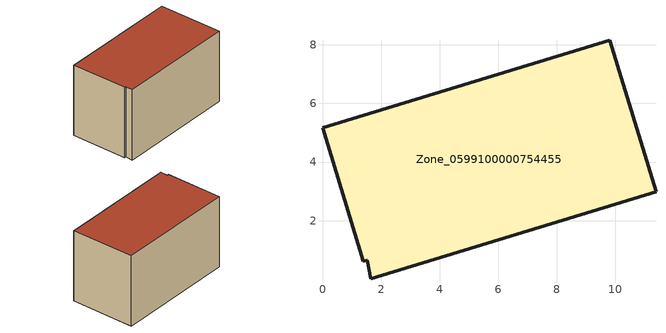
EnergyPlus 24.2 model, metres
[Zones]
Zone_0599100000754455
 floor ground (C_G): 1.65,0.02 1.53,0.65 1.38,0.61 0,5.17 9.81,8.15 11.39,2.99 z0.49
 wall outside (C_F): 11.39,2.99 9.81,8.15 0,5.17 1.38,0.61 1.53,0.65 1.65,0.02 11.39,2.99 z0.49:6.57
 roof outside (C_R): 1.53,0.65 1.65,0.02 11.39,2.99 9.81,8.15 0,5.17 1.38,0.61 z6.57
[BUILDING]
Pand.0599100000754455: North Axis=0; Terrain=City; Loads Convergence Tolerance Value=0.04; Temperature Convergence Tolerance Value=0.4; Solar Distribution=FullExterior; Maximum Number of Warmup Days=25; Minimum Number of Warmup Days=1
[Site:Location]
Rotterdam.The.Hague.AP_ZH_NLD Design_Conditions: Latitude=51.96; Longitude=4.45; Time Zone=1; Elevation=-4.5
[SITE:GROUNDTEMPERATURE:BUILDINGSURFACE]
18, 18, 18, 18, 18, 18, 18, 18, 18, 18, 18, 18
[MATERIAL] Thermal Absorptance=0.9; Solar Absorptance=0.7; Visible Absorptance=0.7
Name | Roughness | Thickness | Conductivity | Density | Specific Heat
G.TI.2006-2014 | MediumSmooth | 0.15 | 0.06 | 540 | 1210
F.TI.2006-2014 | Rough | 0.3 | 0.12 | 1920 | 840
R.TI.2006-2014 | MediumRough | 0.2 | 0.08 | 1500 | 1000
[CONSTRUCTION]
C_G: G.TI.2006-2014
C_F: F.TI.2006-2014
C_R: R.TI.2006-2014
[ZONE]
Zone_0599100000754455: Type=1; Multiplier=1; Ceiling Height=Autocalculate; Volume=Autocalculate; Floor Area=autocalculate; Part of Total Floor Area=Yes
[ZONEINFILTRATION:DESIGNFLOWRATE]
Infil_Zone_0599100000754455: Zone or ZoneList or Space or SpaceList=Zone_0599100000754455; Schedule=AlwaysOn; Design Flow Rate Calculation Method=Flow/Area; Flow Rate per Floor Area=0.0015; Constant Term Coefficient=1; Temperature Term Coefficient=0; Velocity Term Coefficient=0; Velocity Squared Term Coefficient=0
[HVACTEMPLATE:ZONE:IDEALLOADSAIRSYSTEM]
Zone_0599100000754455: Maximum Heating Supply Air Temperature=50; Minimum Cooling Supply Air Temperature=13; Maximum Heating Supply Air Humidity Ratio=0.0156; Minimum Cooling Supply Air Humidity Ratio=0.0077; Heating Limit=NoLimit; Cooling Limit=NoLimit; Dehumidification Control Type=ConstantSensibleHeatRatio; Cooling Sensible Heat Ratio=0.7; Dehumidification Setpoint=60; Humidification Control Type=None; Humidification Setpoint=30; Outdoor Air Method=None; Outdoor Air Flow Rate per Person=0.00944; Outdoor Air Flow Rate per Zone Floor Area=0; Outdoor Air Flow Rate per Zone=0; Demand Controlled Ventilation Type=None; Outdoor Air Economizer Type=NoEconomizer; Heat Recovery Type=None; Sensible Heat Recovery Effectiveness=0.7; Latent Heat Recovery Effectiveness=0.65
[ZONECONTROL:THERMOSTAT]
ThermostatControl_Zone_0599100000754455: Zone or ZoneList=Zone_0599100000754455; Control Type Schedule=DualSetpointControlType; Control 1=Thermostat_Zone_0599100000754455; Temperature Difference Between Cutout And Setpoint=0
[THERMOSTATSETPOINT:DUALSETPOINT]
Thermostat_Zone_0599100000754455: Heating Setpoint Temperature Schedule=HeatingSetpoint_Zone_0599100000754455; Cooling Setpoint Temperature Schedule=CoolingSetpoint_Zone_0599100000754455
[SCHEDULE:COMPACT]
HeatingSetpoint_Zone_0599100000754455: Through: 12/31, For: AllDays, Until: 24:00, 21
CoolingSetpoint_Zone_0599100000754455: Through: 12/31, For: AllDays, Until: 24:00, 24
DualSetpointControlType: Through: 12/31, For: AllDays, Until: 24:00, 4
AlwaysOn: Through: 12/31, For: AllDays, Until: 24:00, 1
